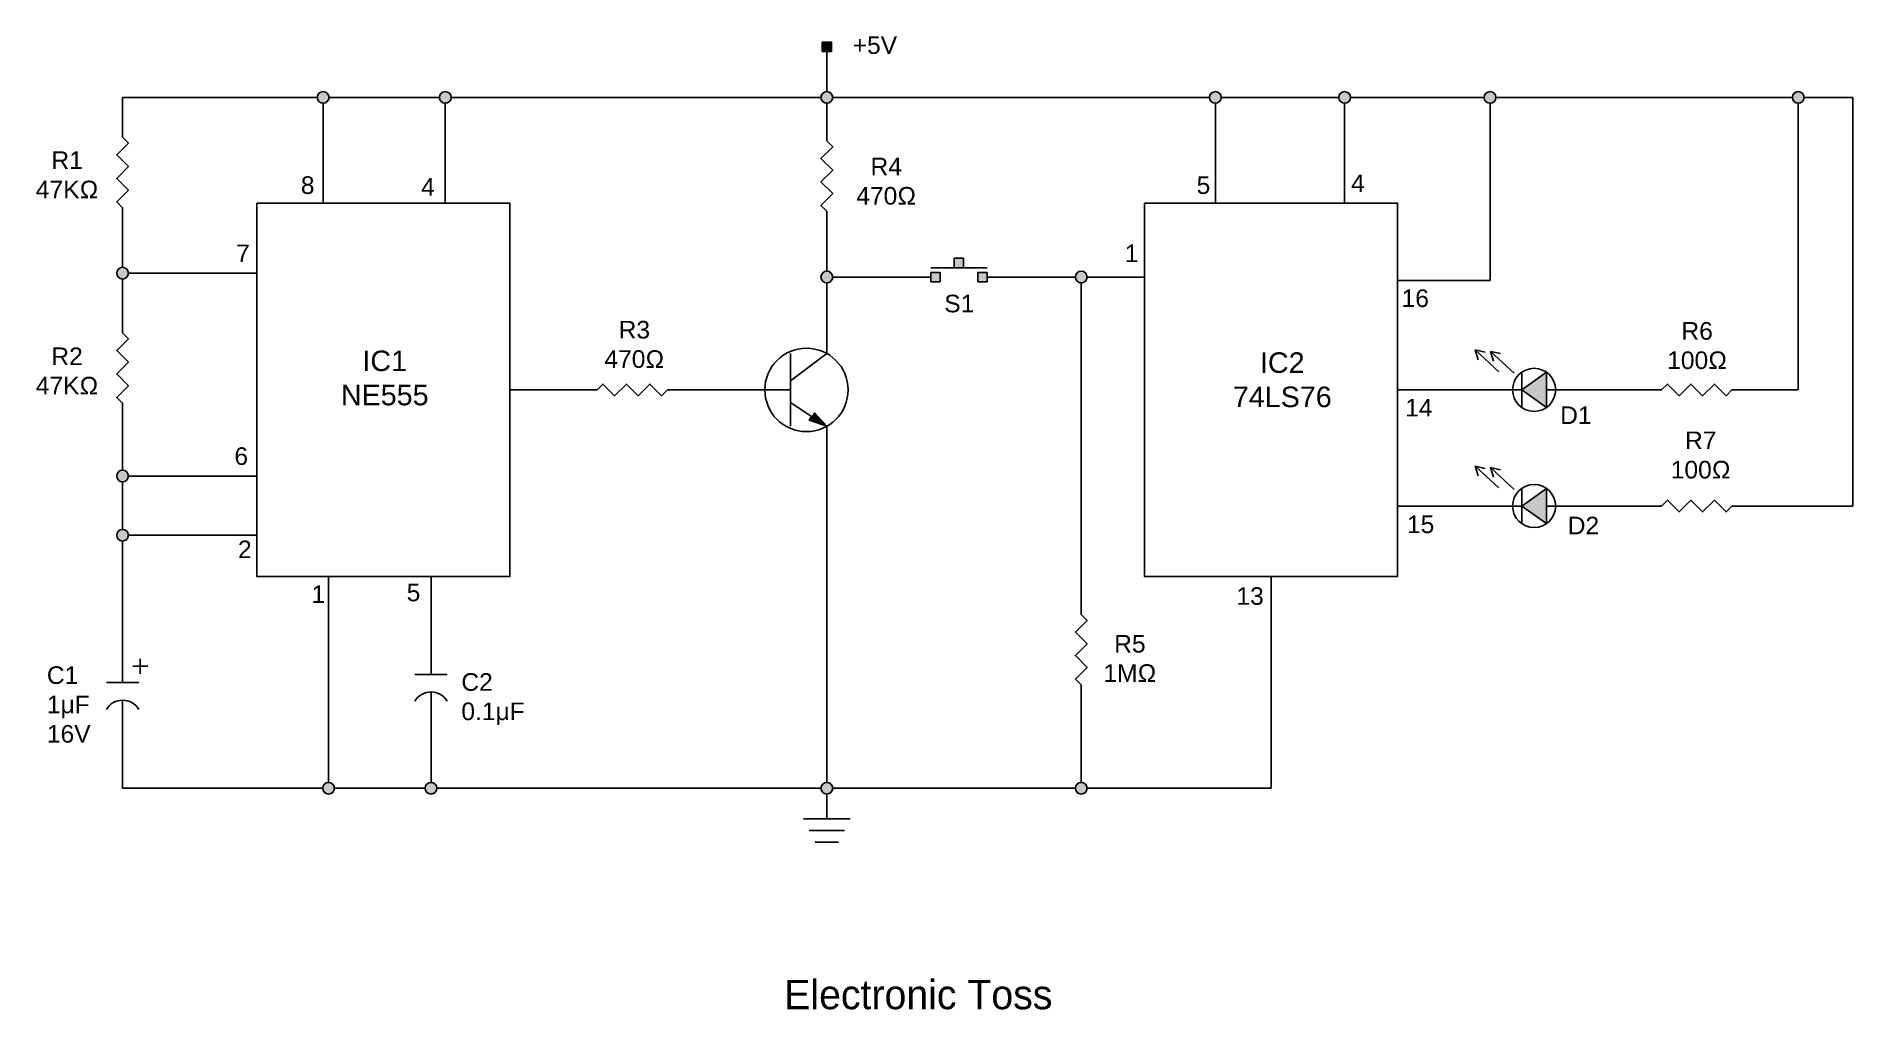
# Model space of a CAD drawing. Header units: inches. Extents: x 5.7 to 36.6, y 6.5 to 23.1.
import ezdxf

# ---------------------------------------------------------------- set-up
doc = ezdxf.new("R2010")
doc.units = ezdxf.units.IN
doc.header["$MEASUREMENT"] = 0
doc.styles.get("Standard").update_dxf_attribs({"font": 'arial.ttf'})

# ---------------------------------------------------------------- blocks, each defined once
blk = doc.blocks.new('Ground')
at = {"color": 7}
for p, q in [((-0.1, 0), (0.1, 0)), ((0.075, -0.05), (-0.075, -0.05)), ((-0.05, -0.1), (0.05, -0.1))]:
    blk.add_line(p, q, dxfattribs=at)
blk = doc.blocks.new('S')
at = {"true_color": 0xcecce6}
h = blk.add_hatch(color=254, dxfattribs=at)
h.dxf.hatch_style = 1
h.paths.add_polyline_path([(26.129, 7.779), (26.129, 7.939), (25.969, 7.939), (25.969, 7.779)])
h.paths.add_polyline_path([(26.529, 8.178), (26.369, 8.178), (26.369, 8.018), (26.529, 8.018)])
h.paths.add_polyline_path([(26.769, 7.779), (26.929, 7.779), (26.929, 7.939), (26.769, 7.939)])
for p, q in [((26.369, 8.178), (26.529, 8.178)), ((26.369, 8.018), (26.369, 8.178)), ((26.529, 8.178), (26.529, 8.018)), ((25.969, 7.859), (25.741, 7.859)), ((25.969, 8.018), (26.929, 8.018)), ((25.969, 7.939), (26.129, 7.939)), ((25.969, 7.779), (25.969, 7.939)), ((26.129, 7.779), (25.969, 7.779)), ((26.129, 7.939), (26.129, 7.779)), ((26.529, 8.018), (26.369, 8.018)), ((26.769, 7.939), (26.929, 7.939)), ((26.769, 7.779), (26.769, 7.939)), ((26.929, 7.779), (26.769, 7.779)), ((26.929, 7.939), (26.929, 7.779)), ((26.929, 7.859), (27.15, 7.859))]:
    blk.add_line(p, q)
blk = doc.blocks.new('Resistor')
at = {"color": 7}
blk.add_lwpolyline([(0, 0), (0.05, 0), (0.075, 0.025), (0.125, -0.025), (0.175, 0.025), (0.225, -0.025), (0.275, 0.025), (0.325, -0.025), (0.35, 0), (0.4, 0)], dxfattribs=at)
blk = doc.blocks.new('plus')
for p, q in [((33.2, 13.224), (33.2, 12.904)), ((33.04, 13.064), (33.36, 13.064))]:
    blk.add_line(p, q)
blk = doc.blocks.new('capacitor')
for p, q in [((33.477, 13.295), (33.477, 12.833)), ((33.2, 12.833), (33.754, 12.833)), ((33.477, 12.533), (33.477, 11.933))]:
    blk.add_line(p, q)
blk.add_arc((33.477, 12.21), 0.323, 30.9541, 148.9892)
at = {"xscale": 0.8, "yscale": 0.8, "zscale": 0.8}
blk.add_blockref('plus', (6.617, 2.659), dxfattribs=at)
blk = doc.blocks.new('T')
for p, q in [((14.449, 11.242), (14.449, 10.781)), ((14.172, 10.781), (14.726, 10.781)), ((14.449, 10.481), (14.449, 9.881))]:
    blk.add_line(p, q)
blk.add_arc((14.449, 10.158), 0.323, 30.9541, 148.9892)
blk = doc.blocks.new('q')
at = {"color": 7}
for p, q in [((35.717, 4.753), (35.717, 3.153)), ((36.517, 4.753), (35.717, 4.153)), ((34.917, 3.953), (35.717, 3.953)), ((36.181, 3.37), (35.721, 3.676)), ((36.127, 3.287), (36.181, 3.37)), ((36.517, 3.153), (36.127, 3.287)), ((36.236, 3.454), (36.517, 3.153))]:
    blk.add_line(p, q, dxfattribs=at)
blk.add_circle((36.07, 3.953), 0.916)
blk.add_solid([(36.127, 3.287), (36.517, 3.153), (36.236, 3.454)], dxfattribs=at)
blk = doc.blocks.new('diod')
for p, q in [((29.264, 16.566), (29.264, 16.084)), ((29.264, 16.084), (28.964, 16.084)), ((28.964, 16.084), (29.264, 15.663)), ((29.264, 16.084), (29.564, 16.084)), ((29.564, 16.084), (29.264, 15.663)), ((29.264, 15.663), (28.964, 15.663)), ((29.264, 15.663), (29.264, 15.061)), ((29.264, 15.663), (29.564, 15.663))]:
    blk.add_line(p, q)
blk = doc.blocks.new('D')
h = blk.add_hatch(color=256)
h.dxf.hatch_style = 1
h.paths.add_polyline_path([(6.71, 11.515), (6.71, 11.815), (6.71, 12.115), (6.288, 11.815)])
for p, q in [((5.494, 12.495), (5.899, 12.123)), ((5.494, 12.495), (5.664, 12.457)), ((5.494, 12.495), (5.546, 12.329)), ((5.755, 12.471), (6.16, 12.099)), ((5.755, 12.471), (5.925, 12.433)), ((5.755, 12.471), (5.807, 12.305))]:
    blk.add_line(p, q)
blk.add_circle((6.499, 11.815), 0.367)
at = {"rotation": 270}
blk.add_blockref('diod', (-9.374, 41.079), dxfattribs=at)

msp = doc.modelspace()

# ---------------------------------------------------------------- hatches: boundary and pattern name
at = {"true_color": 0x7aafdf}
h = msp.add_hatch(color=143, dxfattribs=at)
h.dxf.hatch_style = 1
h.paths.add_polyline_path([(19.23, 22.86), (19.23, 23.02), (19.07, 23.02), (19.07, 22.86)])
h = msp.add_hatch(color=256)
h.dxf.hatch_style = 1
h.paths.add_polyline_path([(7.249, 19.085, 1), (7.049, 19.085, 1)])
h.paths.add_polyline_path([(7.049, 15.629, 1), (7.249, 15.629, 1)])
h.paths.add_polyline_path([(7.249, 14.62, 1), (7.049, 14.62, 1)])
h.paths.add_polyline_path([(10.559, 10.309, 1), (10.759, 10.309, 1)])
h.paths.add_polyline_path([(12.505, 10.309, 1), (12.305, 10.309, 1)])
h.paths.add_polyline_path([(10.667, 22.08, 1), (10.467, 22.08, 1)])
h.paths.add_polyline_path([(12.748, 22.08, 1), (12.548, 22.08, 1)])
h.paths.add_polyline_path([(19.25, 22.08, 1), (19.05, 22.08, 1)])
h.paths.add_polyline_path([(19.25, 19.019, 1), (19.05, 19.019, 1)])
h.paths.add_polyline_path([(19.05, 10.309, 1), (19.25, 10.309, 1)])
h.paths.add_polyline_path([(23.385, 10.309, 1), (23.585, 10.309, 1)])
h.paths.add_polyline_path([(23.585, 19.019, 1), (23.385, 19.019, 1)])
h.paths.add_polyline_path([(25.671, 22.08, 1), (25.871, 22.08, 1)])
h.paths.add_polyline_path([(28.074, 22.08, 1), (27.874, 22.08, 1)])
h.paths.add_polyline_path([(30.352, 22.08, 1), (30.552, 22.08, 1)])
h.paths.add_polyline_path([(35.803, 22.08, 1), (35.603, 22.08, 1)])

# ---------------------------------------------------------------- linework, layer by layer
for p, q in [((19.07, 23.02), (19.23, 23.02)), ((19.07, 22.86), (19.07, 23.02)), ((19.23, 23.02), (19.23, 22.86)), ((19.23, 22.86), (19.07, 22.86)), ((19.15, 22.86), (19.15, 22.18)), ((7.149, 22.08), (7.149, 21.601)), ((10.467, 22.08), (7.149, 22.08)), ((10.567, 20.276), (10.567, 21.98)), ((12.548, 22.08), (10.667, 22.08)), ((12.648, 20.276), (12.648, 21.98)), ((19.05, 22.08), (12.748, 22.08)), ((19.15, 21.54), (19.15, 21.98)), ((25.671, 22.08), (19.25, 22.08)), ((25.771, 20.276), (25.771, 21.98)), ((27.874, 22.08), (25.871, 22.08)), ((27.974, 20.276), (27.974, 21.98)), ((30.352, 22.08), (28.074, 22.08)), ((30.452, 18.962), (30.452, 21.98)), ((35.603, 22.08), (30.552, 22.08)), ((35.703, 17.096), (35.703, 21.98)), ((36.631, 22.08), (35.803, 22.08)), ((36.631, 15.117), (36.631, 22.08)), ((7.149, 19.185), (7.149, 20.001)), ((19.15, 19.94), (19.15, 19.119)), ((7.149, 18.168), (7.149, 18.985)), ((7.249, 19.085), (9.436, 19.085)), ((19.15, 18.919), (19.15, 17.717)), ((20.693, 19.019), (19.25, 19.019)), ((22.102, 19.019), (23.385, 19.019)), ((23.485, 13.468), (23.485, 18.919)), ((23.585, 19.019), (24.563, 19.019)), ((28.876, 18.962), (30.452, 18.962)), ((13.749, 17.096), (15.034, 17.096)), ((16.634, 17.096), (17.909, 17.096)), ((30.39, 17.096), (28.876, 17.096)), ((33.174, 17.096), (31.895, 17.096)), ((34.774, 17.096), (35.703, 17.096)), ((7.149, 15.729), (7.149, 16.668)), ((19.15, 16.476), (19.15, 10.409)), ((7.149, 14.72), (7.149, 15.529)), ((7.249, 15.629), (9.436, 15.629)), ((30.39, 15.117), (28.876, 15.117)), ((33.174, 15.117), (31.895, 15.117)), ((34.774, 15.117), (36.631, 15.117)), ((7.249, 14.62), (9.436, 14.62)), ((7.149, 12.571), (7.149, 14.52)), ((10.659, 13.917), (10.659, 10.409)), ((12.405, 12.71), (12.405, 13.917)), ((26.719, 13.917), (26.719, 10.309)), ((23.485, 11.868), (23.485, 10.409)), ((7.149, 10.309), (7.149, 11.21)), ((12.405, 11.348), (12.405, 10.409)), ((10.559, 10.309), (7.149, 10.309)), ((12.305, 10.309), (10.759, 10.309)), ((19.05, 10.309), (12.505, 10.309)), ((23.385, 10.309), (19.25, 10.309)), ((26.719, 10.309), (23.585, 10.309)), ((19.15, 10.209), (19.15, 9.789))]:
    msp.add_line(p, q)
for points in [[(9.436, 20.276), (13.749, 20.276), (13.749, 13.917), (9.436, 13.917)], [(24.563, 20.276), (28.876, 20.276), (28.876, 13.917), (24.563, 13.917)]]:
    msp.add_lwpolyline(points, close=True)
for centre in [(10.567, 22.08), (12.648, 22.08), (19.15, 22.08), (25.771, 22.08), (27.974, 22.08), (30.452, 22.08), (35.703, 22.08), (7.149, 19.085), (19.15, 19.019), (23.485, 19.019), (7.149, 15.629), (7.149, 14.62), (10.659, 10.309), (12.405, 10.309), (19.15, 10.309), (23.485, 10.309)]:
    msp.add_circle(centre, 0.1)

# ---------------------------------------------------------------- block references
at = {"xscale": 4, "yscale": 4, "zscale": 4}
for p, rotation in [((7.149, 21.601), 270), ((19.15, 21.54), 270), ((7.149, 18.268), 270), ((16.634, 17.096), 180), ((34.774, 17.096), 180), ((34.774, 15.117), 180), ((23.485, 13.468), 270)]:
    msp.add_blockref('Resistor', p, dxfattribs=dict(at, rotation=rotation))
for name, p in [('S', (-5.048, 11.16)), ('D', (24.704, 5.282)), ('D', (24.704, 3.302)), ('T', (-2.044, 1.468))]:
    msp.add_blockref(name, p)
for name, p, xscale, yscale, zscale in [('q', (-9.168, 14.031), 0.7754718321280103, 0.7754718321280103, 0.7754718321280103), ('Ground', (19.15, 9.789), 4, 4, 4)]:
    msp.add_blockref(name, p, dxfattribs=dict(xscale=xscale, yscale=yscale, zscale=zscale))
at = {"xscale": -1}
msp.add_blockref('capacitor', (40.627, -0.724), dxfattribs=at)

# ---------------------------------------------------------------- texts
at = {"attachment_point": 1}
for s, width, gutter_width, heights, insert, char_height in [('\\pxqc;+5V', 2.22469, 1, [0], (18.857, 23.121), 0.3), ('\\pxqc;R1\\P47KΩ', 2.22469, 1, [0], (5.092, 21.161), 0.3), ('\\pxqc;R4\\P470Ω', 2.22469, 1, [0], (19.05, 21.054), 0.3), ('\\pxqc;8', 1.06223, 1, [0.362], (9.772, 20.735), 0.3), ('\\pxqc;4', 1.06223, 1, [0.362], (27.667, 20.766), 0.3), ('\\pxqc;4', 1.06223, 1, [0.362], (11.821, 20.704), 0.3), ('\\pxqc;5', 1.06223, 1, [0.362], (25.037, 20.735), 0.3), ('\\pxqc;7', 1.06223, 1, [0.362], (8.67, 19.573), 0.3), ('\\pxqc;1', 1.06223, 1, [0.362], (23.813, 19.574), 0.3), ('\\pxqc;S1', 2.22469, 1, [0], (20.295, 18.718), 0.3), ('\\pxqc;16', 1.06223, 1, [0.362], (28.646, 18.808), 0.3), ('\\pxqc;R3\\P470Ω', 2.22469, 1, [0], (14.758, 18.272), 0.3), ('\\pxqc;R6\\P100Ω', 2.22469, 1, [0], (32.868, 18.252), 0.3), ('\\pxqc;R2\\P47KΩ', 2.22469, 1, [0], (5.091, 17.819), 0.3), ('\\pxqc;IC1\\PNE555', 1.91427, 1.466, [1.31], (10.659, 17.767), 0.35), ('\\pxqc;IC2\\P74LS76', 1.91427, 1.466, [1.31], (25.954, 17.736), 0.35), ('\\pxqc;14', 1.06223, 1, [0.362], (28.707, 16.943), 0.3), ('\\pxqc;D1', 2.22469, 1, [0], (30.802, 16.815), 0.3), ('\\pxqc;6', 1.06223, 1, [0.362], (8.64, 16.118), 0.3), ('\\pxqc;R7\\P100Ω', 2.22469, 1, [0], (32.929, 16.387), 0.3), ('\\pxqc;15', 1.06223, 1, [0.362], (28.738, 14.956), 0.3), ('\\pxqc;D2', 2.22469, 1, [0], (30.931, 14.935), 0.3), ('\\pxqc;2', 1.06223, 1, [0.362], (8.701, 14.529), 0.3), ('\\pxqc;1', 1.06223, 1, [0.362], (9.955, 13.765), 0.3), ('\\pxqc;5', 1.06223, 1, [0.362], (11.576, 13.794), 0.3), ('\\pxqc;13', 1.06223, 1, [0.362], (25.832, 13.734), 0.3), ('\\pxqc;R5\\P1MΩ', 2.22469, 1, [0], (23.202, 12.921), 0.3), ('\\pxql;C1\\P1{\\fArial|b0|i0|c161|p34;μ}F\\P16V', 2.22469, 1, [0], (5.859, 12.386), 0.3), ('\\pxql;C2\\P0.1{\\fArial|b0|i0|c161|p34;μ}F', 2.22469, 1, [0], (12.922, 12.269), 0.3), ('{\\Ftxt|c0;Electronic Toss}', 7.5593, 1, [1.27], (18.424, 7.043), 0.5)]:
    msp.add_mtext_dynamic_manual_height_columns(s, width=width, gutter_width=gutter_width, heights=heights, dxfattribs=dict(at, insert=insert, char_height=char_height))

doc.saveas('drawing.dxf')
